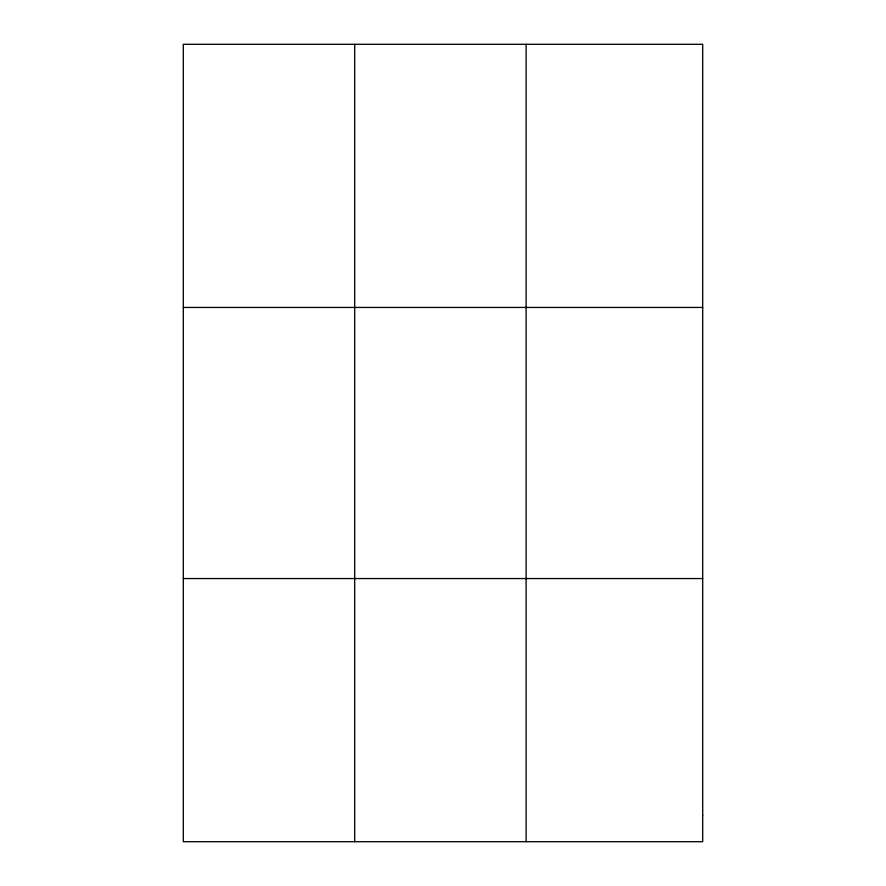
<?xml version="1.0" encoding="UTF-8"?>
<svg xmlns="http://www.w3.org/2000/svg" width="886" height="886" viewBox="0 0 886 886"><rect width="100%" height="100%" fill="white"/><g stroke="black" fill="none" stroke-linecap="round" stroke-linejoin="round"><path stroke-width="1.33" d="M354.699 841.7L354.699 44.3M526.107 841.7L526.107 44.3M183.302 307.442L702.698 307.442M183.302 578.558L702.698 578.558M702.698 815.386L702.698 841.7L183.302 841.7L183.302 44.3L702.698 44.3L702.698 815.386"/></g></svg>
